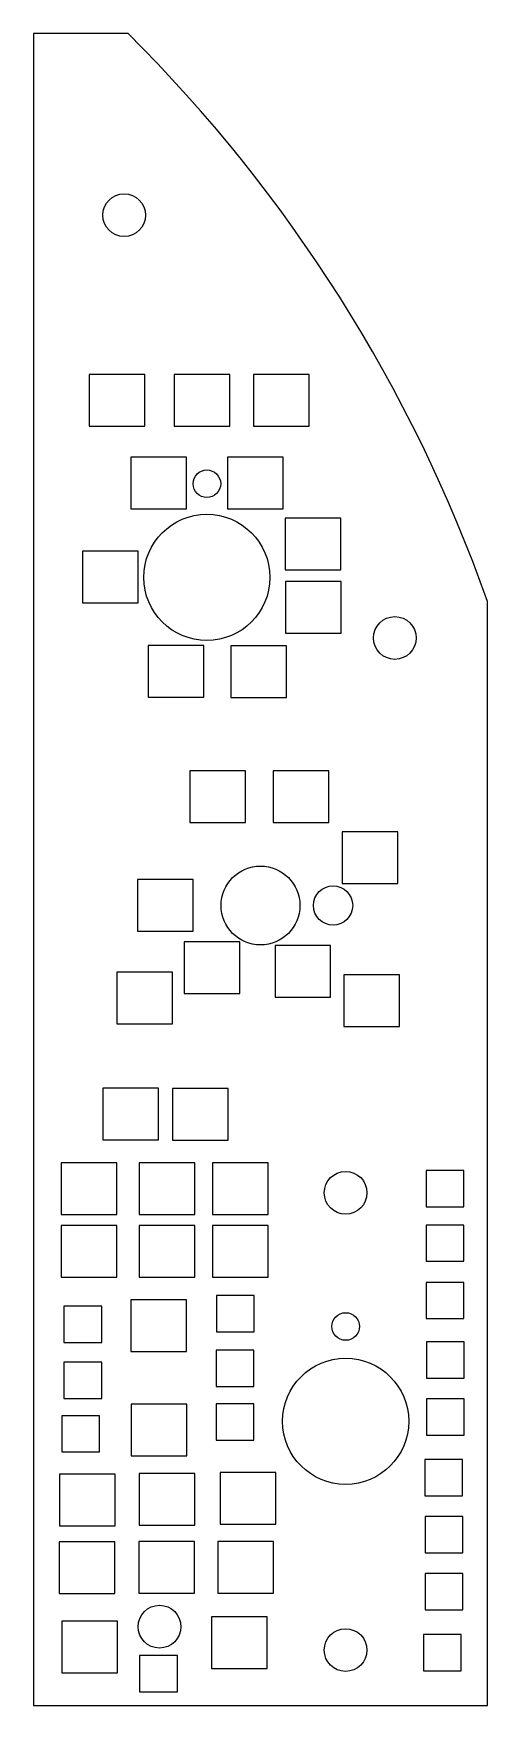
# Model space of a CAD drawing. Header units: millimetres. Extents: x 0 to 46, y -27 to 141.
import ezdxf

# ---------------------------------------------------------------- set-up
doc = ezdxf.new("R2010")
doc.units = ezdxf.units.MM

msp = doc.modelspace()

# ---------------------------------------------------------------- linework, layer by layer
at = {"color": 7, "linetype": 'Continuous', "lineweight": 25}
for p, q in [((0, 141.29), (0, -26.99)), ((9.53, 141.29), (0, 141.29)), ((11.2, 106.96), (5.6, 106.96)), ((5.6, 106.96), (5.6, 101.76)), ((11.2, 101.76), (11.2, 106.96)), ((19.78, 106.96), (14.18, 106.96)), ((14.18, 106.96), (14.18, 101.76)), ((19.78, 101.76), (19.78, 106.96)), ((27.75, 106.96), (22.15, 106.96)), ((22.15, 106.96), (22.15, 101.76)), ((27.75, 101.76), (27.75, 106.96)), ((5.6, 101.76), (11.2, 101.76)), ((14.18, 101.76), (19.78, 101.76)), ((22.15, 101.76), (27.75, 101.76)), ((15.4, 98.66), (9.8, 98.66)), ((9.8, 98.66), (9.8, 93.46)), ((15.4, 93.46), (15.4, 98.66)), ((25.13, 98.63), (19.53, 98.63)), ((19.53, 98.63), (19.53, 93.43)), ((25.13, 93.43), (25.13, 98.63)), ((9.8, 93.46), (15.4, 93.46)), ((19.53, 93.43), (25.13, 93.43)), ((30.96, 92.5), (25.36, 92.5)), ((25.36, 92.5), (25.36, 87.3)), ((30.96, 87.3), (30.96, 92.5)), ((10.54, 89.2), (4.94, 89.2)), ((4.94, 89.2), (4.94, 84)), ((10.54, 84), (10.54, 89.2)), ((25.36, 87.3), (30.96, 87.3)), ((30.98, 86.12), (25.38, 86.12)), ((25.38, 86.12), (25.38, 80.92)), ((30.98, 80.92), (30.98, 86.12)), ((45.72, -26.99), (45.72, 84.14)), ((4.94, 84), (10.54, 84)), ((25.38, 80.92), (30.98, 80.92)), ((17.15, 79.69), (11.55, 79.69)), ((11.55, 79.69), (11.55, 74.49)), ((17.15, 74.49), (17.15, 79.69)), ((25.49, 79.66), (19.89, 79.66)), ((19.89, 79.66), (19.89, 74.46)), ((25.49, 74.46), (25.49, 79.66)), ((11.55, 74.49), (17.15, 74.49)), ((19.89, 74.46), (25.49, 74.46)), ((21.36, 67.09), (15.76, 67.09)), ((15.76, 67.09), (15.76, 61.89)), ((21.36, 61.89), (21.36, 67.09)), ((29.74, 67.09), (24.14, 67.09)), ((24.14, 67.09), (24.14, 61.89)), ((29.74, 61.89), (29.74, 67.09)), ((15.76, 61.89), (21.36, 61.89)), ((24.14, 61.89), (29.74, 61.89)), ((36.67, 60.94), (31.07, 60.94)), ((31.07, 60.94), (31.07, 55.74)), ((36.67, 55.74), (36.67, 60.94)), ((16.07, 56.15), (10.47, 56.15)), ((10.47, 56.15), (10.47, 50.95)), ((16.07, 50.95), (16.07, 56.15)), ((31.07, 55.74), (36.67, 55.74)), ((10.47, 50.95), (16.07, 50.95)), ((20.77, 49.87), (15.17, 49.87)), ((15.17, 49.87), (15.17, 44.67)), ((20.77, 44.67), (20.77, 49.87)), ((29.92, 49.51), (24.32, 49.51)), ((24.32, 49.51), (24.32, 44.31)), ((29.92, 44.31), (29.92, 49.51)), ((14, 46.82), (8.4, 46.82)), ((8.4, 46.82), (8.4, 41.62)), ((14, 41.62), (14, 46.82)), ((36.86, 46.55), (31.26, 46.55)), ((31.26, 46.55), (31.26, 41.35)), ((36.86, 41.35), (36.86, 46.55)), ((15.17, 44.67), (20.77, 44.67)), ((24.32, 44.31), (29.92, 44.31)), ((8.4, 41.62), (14, 41.62)), ((31.26, 41.35), (36.86, 41.35)), ((12.6, 35.16), (7, 35.16)), ((7, 35.16), (7, 29.96)), ((12.6, 29.96), (12.6, 35.16)), ((19.59, 35.12), (13.99, 35.12)), ((13.99, 35.12), (13.99, 29.92)), ((19.59, 29.92), (19.59, 35.12)), ((7, 29.96), (12.6, 29.96)), ((13.99, 29.92), (19.59, 29.92)), ((8.4, 27.63), (2.8, 27.63)), ((2.8, 27.63), (2.8, 22.43)), ((8.4, 22.43), (8.4, 27.63)), ((16.25, 27.63), (10.65, 27.63)), ((10.65, 27.63), (10.65, 22.43)), ((16.25, 22.43), (16.25, 27.63)), ((23.64, 27.63), (18.04, 27.63)), ((18.04, 27.63), (18.04, 22.43)), ((23.64, 22.43), (23.64, 27.63)), ((43.33, 26.86), (39.53, 26.86)), ((39.53, 26.86), (39.53, 23.21)), ((43.33, 23.21), (43.33, 26.86)), ((2.8, 22.43), (8.4, 22.43)), ((10.65, 22.43), (16.25, 22.43)), ((18.04, 22.43), (23.64, 22.43)), ((39.53, 23.21), (43.33, 23.21)), ((8.4, 21.34), (2.8, 21.34)), ((2.8, 21.34), (2.8, 16.14)), ((8.4, 16.14), (8.4, 21.34)), ((16.25, 21.34), (10.65, 21.34)), ((10.65, 21.34), (10.65, 16.14)), ((16.25, 16.14), (16.25, 21.34)), ((23.64, 21.34), (18.04, 21.34)), ((18.04, 21.34), (18.04, 16.14)), ((23.64, 16.14), (23.64, 21.34)), ((43.33, 21.37), (39.53, 21.37)), ((39.53, 21.37), (39.53, 17.72)), ((43.33, 17.72), (43.33, 21.37)), ((39.53, 17.72), (43.33, 17.72)), ((2.8, 16.14), (8.4, 16.14)), ((10.65, 16.14), (16.25, 16.14)), ((18.04, 16.14), (23.64, 16.14)), ((43.33, 15.6), (39.53, 15.6)), ((39.53, 15.6), (39.53, 11.95)), ((43.33, 11.95), (43.33, 15.6)), ((15.4, 13.84), (9.8, 13.84)), ((9.8, 13.84), (9.8, 8.64)), ((15.4, 8.64), (15.4, 13.84)), ((22.22, 14.27), (18.42, 14.27)), ((18.42, 14.27), (18.42, 10.62)), ((22.22, 10.62), (22.22, 14.27)), ((6.87, 13.2), (3.07, 13.2)), ((3.07, 13.2), (3.07, 9.55)), ((6.87, 9.55), (6.87, 13.2)), ((39.53, 11.95), (43.33, 11.95)), ((18.42, 10.62), (22.22, 10.62)), ((3.07, 9.55), (6.87, 9.55)), ((9.8, 8.64), (15.4, 8.64)), ((22.2, 8.77), (18.4, 8.77)), ((18.4, 8.77), (18.4, 5.12)), ((22.2, 5.12), (22.2, 8.77)), ((43.38, 9.62), (39.58, 9.62)), ((39.58, 9.62), (39.58, 5.97)), ((43.38, 5.97), (43.38, 9.62)), ((6.87, 7.56), (3.07, 7.56)), ((3.07, 7.56), (3.07, 3.91)), ((6.87, 3.91), (6.87, 7.56)), ((18.4, 5.12), (22.2, 5.12)), ((39.58, 5.97), (43.38, 5.97)), ((3.07, 3.91), (6.87, 3.91)), ((43.38, 3.89), (39.58, 3.89)), ((39.58, 3.89), (39.58, 0.24)), ((43.38, 0.24), (43.38, 3.89)), ((6.65, 2.18), (2.85, 2.18)), ((2.85, 2.18), (2.85, -1.47)), ((6.65, -1.47), (6.65, 2.18)), ((15.44, 3.33), (9.84, 3.33)), ((9.84, 3.33), (9.84, -1.87)), ((15.44, -1.87), (15.44, 3.33)), ((22.19, 3.37), (18.39, 3.37)), ((18.39, 3.37), (18.39, -0.28)), ((22.19, -0.28), (22.19, 3.37)), ((39.58, 0.24), (43.38, 0.24)), ((2.85, -1.47), (6.65, -1.47)), ((18.39, -0.28), (22.19, -0.28)), ((9.84, -1.87), (15.44, -1.87)), ((43.21, -2.24), (39.41, -2.24)), ((39.41, -2.24), (39.41, -5.89)), ((43.21, -5.89), (43.21, -2.24)), ((8.23, -3.69), (2.63, -3.69)), ((2.63, -3.69), (2.63, -8.89)), ((8.23, -8.89), (8.23, -3.69)), ((16.24, -3.65), (10.64, -3.65)), ((10.64, -3.65), (10.64, -8.85)), ((16.24, -8.85), (16.24, -3.65)), ((24.4, -3.52), (18.8, -3.52)), ((18.8, -3.52), (18.8, -8.72)), ((24.4, -8.72), (24.4, -3.52)), ((39.41, -5.89), (43.21, -5.89)), ((43.23, -7.97), (39.43, -7.97)), ((39.43, -7.97), (39.43, -11.62)), ((43.23, -11.62), (43.23, -7.97)), ((2.63, -8.89), (8.23, -8.89)), ((10.64, -8.85), (16.24, -8.85)), ((18.8, -8.72), (24.4, -8.72)), ((8.19, -10.52), (2.59, -10.52)), ((2.59, -10.52), (2.59, -15.72)), ((8.19, -15.72), (8.19, -10.52)), ((16.2, -10.48), (10.6, -10.48)), ((10.6, -10.48), (10.6, -15.68)), ((16.2, -15.68), (16.2, -10.48)), ((24.16, -10.48), (18.56, -10.48)), ((18.56, -10.48), (18.56, -15.68)), ((24.16, -15.68), (24.16, -10.48)), ((39.43, -11.62), (43.23, -11.62)), ((43.23, -13.69), (39.43, -13.69)), ((39.43, -13.69), (39.43, -17.34)), ((43.23, -17.34), (43.23, -13.69)), ((2.59, -15.72), (8.19, -15.72)), ((10.6, -15.68), (16.2, -15.68)), ((18.56, -15.68), (24.16, -15.68)), ((8.47, -18.49), (2.87, -18.49)), ((2.87, -18.49), (2.87, -23.69)), ((8.47, -23.69), (8.47, -18.49)), ((23.54, -18.07), (17.94, -18.07)), ((17.94, -18.07), (17.94, -23.27)), ((23.54, -23.27), (23.54, -18.07)), ((39.43, -17.34), (43.23, -17.34)), ((43.07, -19.83), (39.27, -19.83)), ((39.27, -19.83), (39.27, -23.48)), ((43.07, -23.48), (43.07, -19.83)), ((14.49, -21.96), (10.69, -21.96)), ((10.69, -21.96), (10.69, -25.61)), ((14.49, -25.61), (14.49, -21.96)), ((17.94, -23.27), (23.54, -23.27)), ((39.27, -23.48), (43.07, -23.48)), ((2.87, -23.69), (8.47, -23.69)), ((10.69, -25.61), (14.49, -25.61)), ((0, -26.99), (45.72, -26.99))]:
    msp.add_line(p, q, dxfattribs=at)
for centre, radius in [((9.14, 123), 2.15), ((17.46, 95.97), 1.39), ((17.46, 86.55), 6.35), ((36.39, 80.45), 2.15), ((22.86, 53.53), 3.97), ((30.16, 53.53), 1.98), ((31.43, 24.62), 2.15), ((31.43, 11.16), 1.39), ((31.43, 1.62), 6.35), ((12.7, -19.05), 2.15), ((31.43, -21.4), 2.15)]:
    msp.add_circle(centre, radius, dxfattribs=at)
msp.add_arc((-97.92, 33.2), 152.4, 19.5244, 45.1705, dxfattribs=at)

doc.saveas('drawing.dxf')
